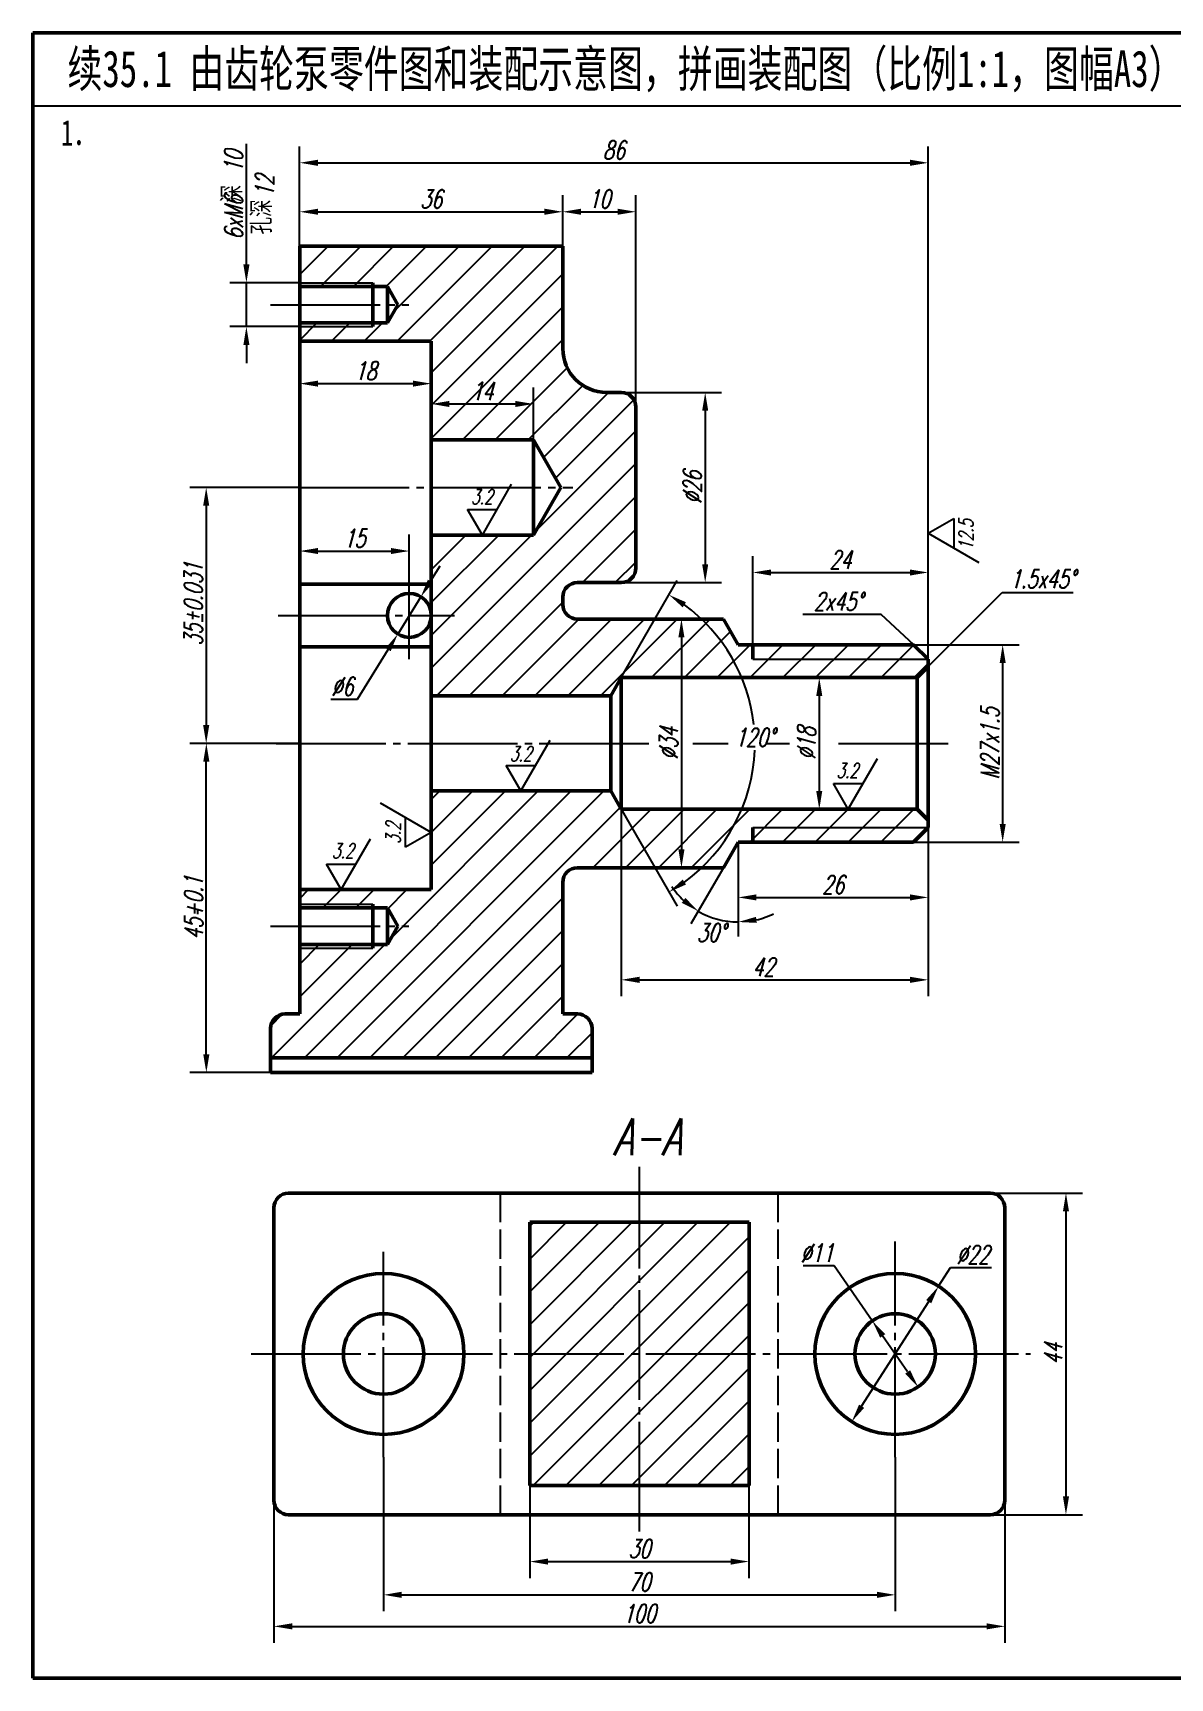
# Model space of a CAD drawing. Header units: millimetres. Extents: x -523 to 2676, y -549 to 1097.
# Drawn here: x 961.2 to 1116.9, y 553.4 to 778.4 of the extents above; entities that cross this region are included whole.
import ezdxf

# ---------------------------------------------------------------- set-up
doc = ezdxf.new("R2010")
doc.units = ezdxf.units.MM
doc.header["$PDMODE"] = 33
doc.header["$PDSIZE"] = 1.5
doc.linetypes.add('myCENTER', pattern=[18, 15, -1, 1, -1])
doc.linetypes.add('myHIDDEN', pattern=[5, 4, -1])
for name, color, linetype, lineweight in [('中心线', 7, 'myCENTER', 25), ('剖面线', 7, 'Continuous', 25), ('尺寸', 7, 'Continuous', 25), ('标题文字', 7, 'Continuous', 25), ('粗实线', 7, 'Continuous', 50), ('细实线', 7, 'Continuous', 25), ('虚线', 7, 'myHIDDEN', 25)]:
    doc.layers.add(name, color=color, linetype=linetype, lineweight=lineweight)
doc.styles.add('字母标注-2.5号', font='txt.shx', dxfattribs={"width": 0.7, "oblique": 15, "height": 2.5})
doc.styles.add('字母标注-3.5号', font='txt.shx', dxfattribs={"width": 0.7, "oblique": 15, "height": 3.5})
doc.styles.add('尺寸文字1-2.5号', font='txt.shx', dxfattribs={"width": 0.7, "oblique": 15, "height": 2.5})
doc.styles.add('标题汉字1-5号', font='SimSun.ttf', dxfattribs={"width": 0.7, "height": 5})
doc.styles.add('标题汉字2-3.5号', font='SimSun.ttf', dxfattribs={"width": 0.7, "height": 3.5})
doc.dimstyles.new('ISO-25', dxfattribs={"dimtxt": 3.5, "dimasz": 2.5, "dimexe": 2.25, "dimexo": 0, "dimgap": 0.5, "dimtad": 1, "dimdsep": 46, "dimtxsty": '尺寸文字1-2.5号', "dimcen": 2.5, "dimadec": 0, "dimazin": 0, "dimtfac": 1, "dimtmove": 0, "dimatfit": 2, "dimfxl": 0, "dimarcsym": 0})
doc.dimstyles.new('偏差本ISO-25', dxfattribs={"dimtxt": 3.5, "dimasz": 2.5, "dimexe": 2.25, "dimexo": 0, "dimgap": 0.5, "dimtad": 1, "dimtxsty": '尺寸文字1-2.5号', "dimcen": 2.5, "dimadec": 0, "dimazin": 0, "dimtol": 1, "dimtm": 1e-09, "dimtfac": 1, "dimtmove": 0, "dimatfit": 3, "dimfxl": 0, "dimarcsym": 0})
doc.dimstyles.new('水平标注25', dxfattribs={"dimtxt": 2.5, "dimasz": 2.5, "dimexe": 2, "dimexo": 0, "dimgap": 0.5, "dimtad": 1, "dimtih": 1, "dimtoh": 1, "dimdec": 0, "dimzin": 0, "dimdsep": 46, "dimtxsty": '尺寸文字1-2.5号', "dimcen": 0, "dimadec": 0, "dimazin": 0, "dimtfac": 1, "dimtdec": 0, "dimtmove": 1, "dimatfit": 2, "dimfxl": 0, "dimtolj": 1, "dimtzin": 0, "dimarcsym": 0})
pattern_1 = [(45, (-145.4068, 563.1036), (-2.245064, 2.245064), [])]

# ---------------------------------------------------------------- blocks, each defined once
blk = doc.blocks.new('*D1')
at = {"layer": 'Defpoints', "color": 0}
for p in [(984.98, 681.25), (994.54, 681.25), (993.75, 636.25)]:
    blk.add_point(p, dxfattribs=at)
at = {"layer": '尺寸', "color": 0, "lineweight": -2}
for p, q in [((994.54, 681.25), (982.73, 681.25)), ((984.98, 638.75), (984.98, 678.75)), ((993.75, 636.25), (982.73, 636.25))]:
    blk.add_line(p, q, dxfattribs=at)
at = {"layer": '尺寸', "color": 0}
for points in [[(984.56, 678.75), (985.4, 678.75), (984.98, 681.25)], [(984.56, 638.75), (985.4, 638.75), (984.98, 636.25)]]:
    blk.add_solid(points, dxfattribs=at)
at = {"layer": '尺寸', "color": 0, "insert": (983.23, 658.75), "char_height": 2.5, "attachment_point": 5, "rotation": 90, "style": '尺寸文字1-2.5号'}
blk.add_mtext('45+0.1', dxfattribs=at)
blk = doc.blocks.new('*D3')
at = {"layer": 'Defpoints', "color": 0}
for p in [(997.75, 736.25), (1015.75, 736.25), (1015.75, 730.46)]:
    blk.add_point(p, dxfattribs=at)
at = {"layer": '尺寸', "color": 0, "lineweight": -2}
for p, q in [((997.75, 736.25), (997.75, 728.21)), ((1015.75, 736.25), (1015.75, 728.21)), ((1000.25, 730.46), (1013.25, 730.46))]:
    blk.add_line(p, q, dxfattribs=at)
at = {"layer": '尺寸', "color": 0}
for points in [[(1000.25, 730.87), (1000.25, 730.04), (997.75, 730.46)], [(1013.25, 730.87), (1013.25, 730.04), (1015.75, 730.46)]]:
    blk.add_solid(points, dxfattribs=at)
at = {"layer": '尺寸', "color": 0, "insert": (1006.75, 732.21), "char_height": 2.5, "attachment_point": 5, "style": '尺寸文字1-2.5号'}
blk.add_mtext('18', dxfattribs=at)
blk = doc.blocks.new('*D4')
at = {"layer": 'Defpoints', "color": 0}
for p in [(1029.75, 727.68), (1015.75, 722.75), (1029.75, 722.75)]:
    blk.add_point(p, dxfattribs=at)
at = {"layer": '尺寸', "color": 0, "lineweight": -2}
for p, q in [((1015.75, 722.75), (1015.75, 729.93)), ((1029.75, 722.75), (1029.75, 729.93)), ((1018.25, 727.68), (1027.25, 727.68))]:
    blk.add_line(p, q, dxfattribs=at)
at = {"layer": '尺寸', "color": 0}
for points in [[(1018.25, 728.09), (1018.25, 727.26), (1015.75, 727.68)], [(1027.25, 728.09), (1027.25, 727.26), (1029.75, 727.68)]]:
    blk.add_solid(points, dxfattribs=at)
at = {"layer": '尺寸', "color": 0, "insert": (1022.75, 729.43), "char_height": 2.5, "attachment_point": 5, "style": '尺寸文字1-2.5号'}
blk.add_mtext('14', dxfattribs=at)
blk = doc.blocks.new('*D5')
at = {"layer": 'Defpoints', "color": 0}
for p in [(1040.75, 729.25), (1040.94, 703.25), (1053.24, 703.25)]:
    blk.add_point(p, dxfattribs=at)
at = {"layer": '尺寸', "color": 0, "lineweight": -2}
for p, q in [((1040.75, 729.25), (1055.49, 729.25)), ((1053.24, 726.75), (1053.24, 705.75)), ((1040.94, 703.25), (1055.49, 703.25))]:
    blk.add_line(p, q, dxfattribs=at)
at = {"layer": '尺寸', "color": 0}
for points in [[(1052.82, 726.75), (1053.65, 726.75), (1053.24, 729.25)], [(1052.82, 705.75), (1053.65, 705.75), (1053.24, 703.25)]]:
    blk.add_solid(points, dxfattribs=at)
at = {"layer": '尺寸', "color": 0, "insert": (1051.49, 716.25), "char_height": 2.5, "attachment_point": 5, "rotation": 90, "style": '尺寸文字1-2.5号'}
blk.add_mtext('%%c26', dxfattribs=at)
blk = doc.blocks.new('*D6')
at = {"layer": 'Defpoints', "color": 0}
for p in [(1012.75, 707.56), (1012.75, 704.94), (997.75, 703.02)]:
    blk.add_point(p, dxfattribs=at)
at = {"layer": '尺寸', "color": 0, "lineweight": -2}
for p, q in [((997.75, 703.02), (997.75, 709.81)), ((1012.75, 704.94), (1012.75, 709.81)), ((1000.25, 707.56), (1010.25, 707.56))]:
    blk.add_line(p, q, dxfattribs=at)
at = {"layer": '尺寸', "color": 0}
for points in [[(1000.25, 707.98), (1000.25, 707.15), (997.75, 707.56)], [(1010.25, 707.98), (1010.25, 707.15), (1012.75, 707.56)]]:
    blk.add_solid(points, dxfattribs=at)
at = {"layer": '尺寸', "color": 0, "insert": (1005.25, 709.31), "char_height": 2.5, "attachment_point": 5, "style": '尺寸文字1-2.5号'}
blk.add_mtext('15', dxfattribs=at)
blk = doc.blocks.new('*D7')
at = {"layer": 'Defpoints', "color": 0}
for p in [(1014.33, 701.3), (1011.17, 696.2)]:
    blk.add_point(p, dxfattribs=at)
at = {"layer": '尺寸', "color": 0, "lineweight": -2}
for p, q in [((1015.65, 703.43), (1016.96, 705.56)), ((1014.33, 701.3), (1011.17, 696.2)), ((1005.66, 687.29), (1009.86, 694.08)), ((1002.01, 687.29), (1005.66, 687.29))]:
    blk.add_line(p, q, dxfattribs=at)
at = {"layer": '尺寸', "color": 0}
for points in [[(1015.29, 703.65), (1016, 703.21), (1014.33, 701.3)], [(1009.51, 694.29), (1010.21, 693.86), (1011.17, 696.2)]]:
    blk.add_solid(points, dxfattribs=at)
at = {"layer": '尺寸', "color": 0, "insert": (1003.59, 689.04), "char_height": 2.5, "attachment_point": 5, "style": '尺寸文字1-2.5号'}
blk.add_mtext('\\A1;∅6', dxfattribs=at)
blk = doc.blocks.new('*D8')
at = {"layer": 'Defpoints', "color": 0}
for p in [(990.46, 744.25), (997.75, 744.25), (997.75, 738.25)]:
    blk.add_point(p, dxfattribs=at)
at = {"layer": '尺寸', "color": 0, "lineweight": -2}
for p, q in [((990.46, 746.75), (990.46, 763.24)), ((997.75, 744.25), (988.21, 744.25)), ((990.46, 738.25), (990.46, 744.25)), ((997.75, 738.25), (988.21, 738.25)), ((990.46, 735.75), (990.46, 733.25))]:
    blk.add_line(p, q, dxfattribs=at)
at = {"layer": '尺寸', "color": 0}
for points in [[(990.05, 746.75), (990.88, 746.75), (990.46, 744.25)], [(990.05, 735.75), (990.88, 735.75), (990.46, 738.25)]]:
    blk.add_solid(points, dxfattribs=at)
at = {"layer": '尺寸', "color": 0, "insert": (988.71, 756.25), "char_height": 2.5, "attachment_point": 5, "rotation": 90, "style": '尺寸文字1-2.5号'}
blk.add_mtext('6xM6  10', dxfattribs=at)
blk = doc.blocks.new('*D9')
at = {"layer": 'Defpoints', "color": 0}
for p in [(1033.75, 753.96), (997.75, 749.25), (1033.75, 749.25)]:
    blk.add_point(p, dxfattribs=at)
at = {"layer": '尺寸', "color": 0, "lineweight": -2}
for p, q in [((997.75, 749.25), (997.75, 756.21)), ((1033.75, 749.25), (1033.75, 756.21)), ((1000.25, 753.96), (1031.25, 753.96))]:
    blk.add_line(p, q, dxfattribs=at)
at = {"layer": '尺寸', "color": 0}
for points in [[(1000.25, 754.38), (1000.25, 753.55), (997.75, 753.96)], [(1031.25, 754.38), (1031.25, 753.55), (1033.75, 753.96)]]:
    blk.add_solid(points, dxfattribs=at)
at = {"layer": '尺寸', "color": 0, "insert": (1015.75, 755.71), "char_height": 2.5, "attachment_point": 5, "style": '尺寸文字1-2.5号'}
blk.add_mtext('36', dxfattribs=at)
blk = doc.blocks.new('*D10')
at = {"layer": 'Defpoints', "color": 0}
for p in [(1043.75, 753.96), (1033.75, 749.88), (1043.75, 727.25)]:
    blk.add_point(p, dxfattribs=at)
at = {"layer": '尺寸', "color": 0, "lineweight": -2}
for p, q in [((1033.75, 749.88), (1033.75, 756.21)), ((1043.75, 727.25), (1043.75, 756.21)), ((1036.25, 753.96), (1041.25, 753.96))]:
    blk.add_line(p, q, dxfattribs=at)
at = {"layer": '尺寸', "color": 0}
for points in [[(1036.25, 754.38), (1036.25, 753.55), (1033.75, 753.96)], [(1041.25, 754.38), (1041.25, 753.55), (1043.75, 753.96)]]:
    blk.add_solid(points, dxfattribs=at)
at = {"layer": '尺寸', "color": 0, "insert": (1038.75, 755.71), "char_height": 2.5, "attachment_point": 5, "style": '尺寸文字1-2.5号'}
blk.add_mtext('10', dxfattribs=at)
blk = doc.blocks.new('*D11')
at = {"layer": 'Defpoints', "color": 0}
for p in [(1083.75, 760.66), (997.75, 749.25), (1083.75, 692.75)]:
    blk.add_point(p, dxfattribs=at)
at = {"layer": '尺寸', "color": 0, "lineweight": -2}
for p, q in [((997.75, 749.25), (997.75, 762.91)), ((1083.75, 692.75), (1083.75, 762.91)), ((1000.25, 760.66), (1081.25, 760.66))]:
    blk.add_line(p, q, dxfattribs=at)
at = {"layer": '尺寸', "color": 0}
for points in [[(1000.25, 761.08), (1000.25, 760.24), (997.75, 760.66)], [(1081.25, 761.08), (1081.25, 760.24), (1083.75, 760.66)]]:
    blk.add_solid(points, dxfattribs=at)
at = {"layer": '尺寸', "color": 0, "insert": (1040.75, 762.41), "char_height": 2.5, "attachment_point": 5, "style": '尺寸文字1-2.5号'}
blk.add_mtext('86', dxfattribs=at)
blk = doc.blocks.new('*D12')
at = {"layer": 'Defpoints', "color": 0}
for p in [(1083.75, 669.75), (1057.75, 667.75), (1083.75, 660.19)]:
    blk.add_point(p, dxfattribs=at)
at = {"layer": '尺寸', "color": 0, "lineweight": -2}
for p, q in [((1083.75, 669.75), (1083.75, 657.94)), ((1057.75, 667.75), (1057.75, 657.94)), ((1060.25, 660.19), (1081.25, 660.19))]:
    blk.add_line(p, q, dxfattribs=at)
at = {"layer": '尺寸', "color": 0}
for points in [[(1060.25, 660.61), (1060.25, 659.77), (1057.75, 660.19)], [(1081.25, 660.61), (1081.25, 659.77), (1083.75, 660.19)]]:
    blk.add_solid(points, dxfattribs=at)
at = {"layer": '尺寸', "color": 0, "insert": (1070.75, 661.94), "char_height": 2.5, "attachment_point": 5, "style": '尺寸文字1-2.5号'}
blk.add_mtext('26', dxfattribs=at)
blk = doc.blocks.new('*D13')
at = {"layer": 'Defpoints', "color": 0}
for p in [(1083.75, 704.63), (1059.75, 694.75), (1083.75, 692.18)]:
    blk.add_point(p, dxfattribs=at)
at = {"layer": '尺寸', "color": 0, "lineweight": -2}
for p, q in [((1059.75, 694.75), (1059.75, 706.88)), ((1083.75, 692.18), (1083.75, 706.88)), ((1062.25, 704.63), (1081.25, 704.63))]:
    blk.add_line(p, q, dxfattribs=at)
at = {"layer": '尺寸', "color": 0}
for points in [[(1062.25, 705.04), (1062.25, 704.21), (1059.75, 704.63)], [(1081.25, 705.04), (1081.25, 704.21), (1083.75, 704.63)]]:
    blk.add_solid(points, dxfattribs=at)
at = {"layer": '尺寸', "color": 0, "insert": (1071.75, 706.38), "char_height": 2.5, "attachment_point": 5, "style": '尺寸文字1-2.5号'}
blk.add_mtext('24', dxfattribs=at)
blk = doc.blocks.new('*D14')
at = {"layer": 'Defpoints', "color": 0}
for p in [(1081.75, 694.75), (1081.75, 667.75), (1093.94, 667.75)]:
    blk.add_point(p, dxfattribs=at)
at = {"layer": '尺寸', "color": 0, "lineweight": -2}
for p, q in [((1081.75, 694.75), (1096.19, 694.75)), ((1093.94, 692.25), (1093.94, 670.25)), ((1081.75, 667.75), (1096.19, 667.75))]:
    blk.add_line(p, q, dxfattribs=at)
at = {"layer": '尺寸', "color": 0}
for points in [[(1093.53, 692.25), (1094.36, 692.25), (1093.94, 694.75)], [(1093.53, 670.25), (1094.36, 670.25), (1093.94, 667.75)]]:
    blk.add_solid(points, dxfattribs=at)
at = {"layer": '尺寸', "color": 0, "insert": (1092.19, 681.25), "char_height": 2.5, "attachment_point": 5, "rotation": 90, "style": '尺寸文字1-2.5号'}
blk.add_mtext('M27x1.5', dxfattribs=at)
blk = doc.blocks.new('*D15')
at = {"layer": 'Defpoints', "color": 0}
for p in [(1049.41, 698.25), (1046.84, 664.25), (1049.99, 664.25)]:
    blk.add_point(p, dxfattribs=at)
at = {"layer": '尺寸', "color": 0, "lineweight": -2}
for p, q in [((1049.41, 698.25), (1052.24, 698.25)), ((1049.99, 695.75), (1049.99, 666.75)), ((1046.84, 664.25), (1052.24, 664.25))]:
    blk.add_line(p, q, dxfattribs=at)
at = {"layer": '尺寸', "color": 0}
for points in [[(1049.57, 695.75), (1050.4, 695.75), (1049.99, 698.25)], [(1049.57, 666.75), (1050.4, 666.75), (1049.99, 664.25)]]:
    blk.add_solid(points, dxfattribs=at)
at = {"layer": '尺寸', "color": 0, "insert": (1048.24, 681.25), "char_height": 2.5, "attachment_point": 5, "rotation": 90, "style": '尺寸文字1-2.5号'}
blk.add_mtext('%%C34', dxfattribs=at)
blk = doc.blocks.new('*D16')
at = {"layer": 'Defpoints', "color": 0}
for p in [(1041.75, 690.25), (1040.31, 687.75), (1040.31, 674.75), (1058.61, 673.23), (1041.75, 672.25)]:
    blk.add_point(p, dxfattribs=at)
at = {"layer": '尺寸', "color": 0, "lineweight": -2}
for p, q in [((1041.75, 690.25), (1049.41, 703.52)), ((1041.75, 672.25), (1049.41, 658.98))]:
    blk.add_line(p, q, dxfattribs=at)
for start, end in [(6.3045, 53.8929), (306.1071, 357.7453)]:
    blk.add_arc((1036.56, 681.25), 23.47, start, end, dxfattribs=at)
at = {"layer": '尺寸', "color": 0}
for points in [[(1050.16, 699.86), (1050.61, 700.56), (1048.29, 701.57)], [(1050.61, 661.95), (1050.16, 662.64), (1048.29, 660.93)]]:
    blk.add_solid(points, dxfattribs=at)
at = {"layer": '尺寸', "color": 0, "insert": (1060.01, 682.08), "char_height": 2.5, "attachment_point": 5, "style": '尺寸文字1-2.5号'}
blk.add_mtext('120°', dxfattribs=at)
blk = doc.blocks.new('*D17')
at = {"layer": 'Defpoints', "color": 0}
for p in [(1068.35, 690.25), (1068.31, 672.25), (1068.85, 672.25)]:
    blk.add_point(p, dxfattribs=at)
at = {"layer": '尺寸', "color": 0, "lineweight": -2}
for p, q in [((1068.35, 690.25), (1071.1, 690.25)), ((1068.85, 687.75), (1068.85, 674.75)), ((1068.31, 672.25), (1071.1, 672.25))]:
    blk.add_line(p, q, dxfattribs=at)
at = {"layer": '尺寸', "color": 0}
for points in [[(1068.43, 687.75), (1069.26, 687.75), (1068.85, 690.25)], [(1068.43, 674.75), (1069.26, 674.75), (1068.85, 672.25)]]:
    blk.add_solid(points, dxfattribs=at)
at = {"layer": '尺寸', "color": 0, "insert": (1067.1, 681.25), "char_height": 2.5, "attachment_point": 5, "rotation": 90, "style": '尺寸文字1-2.5号'}
blk.add_mtext('%%C18', dxfattribs=at)
blk = doc.blocks.new('*D18')
at = {"layer": 'Defpoints', "color": 0}
for p in [(1041.75, 672.25), (1083.75, 669.75), (1083.75, 648.92)]:
    blk.add_point(p, dxfattribs=at)
at = {"layer": '尺寸', "color": 0, "lineweight": -2}
for p, q in [((1041.75, 672.25), (1041.75, 646.67)), ((1083.75, 669.75), (1083.75, 646.67)), ((1044.25, 648.92), (1081.25, 648.92))]:
    blk.add_line(p, q, dxfattribs=at)
at = {"layer": '尺寸', "color": 0}
for points in [[(1044.25, 649.34), (1044.25, 648.5), (1041.75, 648.92)], [(1081.25, 649.34), (1081.25, 648.5), (1083.75, 648.92)]]:
    blk.add_solid(points, dxfattribs=at)
at = {"layer": '尺寸', "color": 0, "insert": (1061.21, 650.67), "char_height": 2.5, "attachment_point": 5, "style": '尺寸文字1-2.5号'}
blk.add_mtext('42', dxfattribs=at)
blk = doc.blocks.new('*D19')
at = {"layer": 'Defpoints', "color": 0}
for p in [(1057.75, 667.75), (1057.75, 667.75), (1055.73, 664.25), (1055.86, 657), (1057.75, 657.94)]:
    blk.add_point(p, dxfattribs=at)
at = {"layer": '尺寸', "color": 0, "lineweight": -2}
for p, q in [((1055.73, 664.25), (1051.29, 656.57)), ((1057.75, 657.94), (1057.75, 654.83))]:
    blk.add_line(p, q, dxfattribs=at)
for start, end in [(213.7037, 226.8518), (240, 270), (283.1482, 296.2963)]:
    blk.add_arc((1057.75, 667.75), 10.92, start, end, dxfattribs=at)
at = {"layer": '尺寸', "color": 0}
for points in [[(1050.53, 660.12), (1050.04, 659.45), (1052.29, 658.3)], [(1060.28, 656.71), (1060.19, 657.53), (1057.75, 656.83)]]:
    blk.add_solid(points, dxfattribs=at)
at = {"layer": '尺寸', "color": 0, "insert": (1054.06, 655.37), "char_height": 2.5, "attachment_point": 5, "style": '尺寸文字1-2.5号'}
blk.add_mtext('\\A1;30°', dxfattribs=at)
blk = doc.blocks.new('*D34')
at = {"layer": 'Defpoints', "color": 0}
for p in [(1029.23, 579.76), (1059.23, 579.76), (1059.23, 569.36)]:
    blk.add_point(p, dxfattribs=at)
at = {"layer": '尺寸', "color": 0, "lineweight": -2}
for p, q in [((1029.23, 579.76), (1029.23, 567.11)), ((1059.23, 579.76), (1059.23, 567.11)), ((1031.73, 569.36), (1056.73, 569.36))]:
    blk.add_line(p, q, dxfattribs=at)
at = {"layer": '尺寸', "color": 0}
for points in [[(1031.73, 569.77), (1031.73, 568.94), (1029.23, 569.36)], [(1056.73, 569.77), (1056.73, 568.94), (1059.23, 569.36)]]:
    blk.add_solid(points, dxfattribs=at)
at = {"layer": '尺寸', "color": 0, "insert": (1044.23, 571.11), "char_height": 2.5, "attachment_point": 5, "style": '尺寸文字1-2.5号'}
blk.add_mtext('30', dxfattribs=at)
blk = doc.blocks.new('*D35')
at = {"layer": 'Defpoints', "color": 0}
for p in [(1009.23, 583.66), (1079.23, 583.66), (1079.23, 564.81)]:
    blk.add_point(p, dxfattribs=at)
at = {"layer": '尺寸', "color": 0, "lineweight": -2}
for p, q in [((1009.23, 583.66), (1009.23, 562.56)), ((1079.23, 583.66), (1079.23, 562.56)), ((1011.73, 564.81), (1076.73, 564.81))]:
    blk.add_line(p, q, dxfattribs=at)
at = {"layer": '尺寸', "color": 0}
for points in [[(1011.73, 565.23), (1011.73, 564.39), (1009.23, 564.81)], [(1076.73, 565.23), (1076.73, 564.39), (1079.23, 564.81)]]:
    blk.add_solid(points, dxfattribs=at)
at = {"layer": '尺寸', "color": 0, "insert": (1044.23, 566.56), "char_height": 2.5, "attachment_point": 5, "style": '尺寸文字1-2.5号'}
blk.add_mtext('70', dxfattribs=at)
blk = doc.blocks.new('*D36')
at = {"layer": 'Defpoints', "color": 0}
for p in [(994.23, 577.76), (1094.23, 577.76), (1094.23, 560.5)]:
    blk.add_point(p, dxfattribs=at)
at = {"layer": '尺寸', "color": 0, "lineweight": -2}
for p, q in [((994.23, 577.76), (994.23, 558.25)), ((1094.23, 577.76), (1094.23, 558.25)), ((996.73, 560.5), (1091.73, 560.5))]:
    blk.add_line(p, q, dxfattribs=at)
at = {"layer": '尺寸', "color": 0}
for points in [[(996.73, 560.92), (996.73, 560.08), (994.23, 560.5)], [(1091.73, 560.92), (1091.73, 560.08), (1094.23, 560.5)]]:
    blk.add_solid(points, dxfattribs=at)
at = {"layer": '尺寸', "color": 0, "insert": (1044.23, 562.25), "char_height": 2.5, "attachment_point": 5, "style": '尺寸文字1-2.5号'}
blk.add_mtext('100', dxfattribs=at)
blk = doc.blocks.new('*D37')
at = {"layer": 'Defpoints', "color": 0}
for p in [(1092.23, 619.76), (1092.23, 575.76), (1102.6, 575.76)]:
    blk.add_point(p, dxfattribs=at)
at = {"layer": '尺寸', "color": 0, "lineweight": -2}
for p, q in [((1092.23, 619.76), (1104.85, 619.76)), ((1102.6, 617.26), (1102.6, 578.26)), ((1092.23, 575.76), (1104.85, 575.76))]:
    blk.add_line(p, q, dxfattribs=at)
at = {"layer": '尺寸', "color": 0}
for points in [[(1102.19, 617.26), (1103.02, 617.26), (1102.6, 619.76)], [(1102.19, 578.26), (1103.02, 578.26), (1102.6, 575.76)]]:
    blk.add_solid(points, dxfattribs=at)
at = {"layer": '尺寸', "color": 0, "insert": (1100.85, 597.76), "char_height": 2.5, "attachment_point": 5, "rotation": 90, "style": '尺寸文字1-2.5号'}
blk.add_mtext('44', dxfattribs=at)
blk = doc.blocks.new('*D38')
at = {"layer": 'Defpoints', "color": 0}
for p in [(1076.1, 602.28), (1082.37, 593.24)]:
    blk.add_point(p, dxfattribs=at)
at = {"layer": '尺寸', "color": 0, "lineweight": -2}
for p, q in [((1070.88, 609.8), (1066.65, 609.8)), ((1076.1, 602.28), (1070.88, 609.8)), ((1080.94, 595.29), (1077.52, 600.22))]:
    blk.add_line(p, q, dxfattribs=at)
at = {"layer": '尺寸', "color": 0}
for points in [[(1077.87, 600.46), (1077.18, 599.98), (1076.1, 602.28)], [(1081.28, 595.53), (1080.6, 595.05), (1082.37, 593.24)]]:
    blk.add_solid(points, dxfattribs=at)
at = {"layer": '尺寸', "color": 0, "insert": (1068.52, 611.55), "char_height": 2.5, "attachment_point": 5, "style": '尺寸文字1-2.5号'}
blk.add_mtext('∅11', dxfattribs=at)
blk = doc.blocks.new('*D39')
at = {"layer": 'Defpoints', "color": 0}
for p in [(1085.17, 607.01), (1073.29, 588.5)]:
    blk.add_point(p, dxfattribs=at)
at = {"layer": '尺寸', "color": 0, "lineweight": -2}
for p, q in [((1085.17, 607.01), (1086.82, 609.58)), ((1086.82, 609.58), (1092.4, 609.58)), ((1074.64, 590.6), (1083.82, 604.91))]:
    blk.add_line(p, q, dxfattribs=at)
at = {"layer": '尺寸', "color": 0}
for points in [[(1083.47, 605.13), (1084.17, 604.68), (1085.17, 607.01)], [(1074.29, 590.83), (1074.99, 590.38), (1073.29, 588.5)]]:
    blk.add_solid(points, dxfattribs=at)
at = {"layer": '尺寸', "color": 0, "insert": (1089.86, 611.33), "char_height": 2.5, "attachment_point": 5, "style": '尺寸文字1-2.5号'}
blk.add_mtext('∅22', dxfattribs=at)
blk = doc.blocks.new('*D359')
at = {"layer": 'Defpoints', "color": 0}
for p in [(997.75, 716.25), (984.96, 681.25), (997.75, 681.25)]:
    blk.add_point(p, dxfattribs=at)
at = {"layer": '尺寸', "color": 0, "lineweight": -2}
for p, q in [((997.75, 716.25), (982.71, 716.25)), ((984.96, 713.75), (984.96, 683.75)), ((997.75, 681.25), (982.71, 681.25))]:
    blk.add_line(p, q, dxfattribs=at)
at = {"layer": '尺寸', "color": 0}
for points in [[(984.54, 713.75), (985.38, 713.75), (984.96, 716.25)], [(984.54, 683.75), (985.38, 683.75), (984.96, 681.25)]]:
    blk.add_solid(points, dxfattribs=at)
at = {"layer": '尺寸', "color": 0, "insert": (983.21, 700.29), "char_height": 2.5, "attachment_point": 5, "rotation": 90, "style": '尺寸文字1-2.5号'}
blk.add_mtext('\\A1;35±0.031', dxfattribs=at)

msp = doc.modelspace()

# ---------------------------------------------------------------- hatches: boundary and pattern name
at = {"layer": '剖面线'}
h = msp.add_hatch(dxfattribs=at)
h.set_pattern_fill('ANSI31', color=256, style=0)
h.set_pattern_definition(pattern_1)
h.paths.add_polyline_path([(1033.752, 662.253, -0.4142136), (1035.752, 664.253), (1055.732, 664.253), (1057.752, 667.753), (1059.752, 667.753), (1059.752, 669.753), (1083.752, 669.753), (1083.752, 670.753), (1082.252, 672.253), (1041.752, 672.253), (1040.309, 674.753), (1015.752, 674.753), (1015.752, 661.253), (997.752, 661.253), (997.752, 659.253), (1007.752, 659.253), (1007.752, 658.753), (1009.752, 658.753), (1011.196, 656.253), (1009.752, 653.753), (1007.752, 653.753), (1007.752, 653.253), (997.752, 653.253), (997.752, 644.253), (995.752, 644.253, 0.4142136), (993.752, 642.253), (993.752, 638.253), (1037.752, 638.253), (1037.752, 642.253, 0.4142136), (1035.752, 644.253), (1033.752, 644.253)])
h.paths.add_polyline_path([(1083.752, 669.753), (1059.752, 669.753), (1059.752, 667.753), (1081.752, 667.753)])
h.paths.add_polyline_path([(1081.752, 694.753), (1059.752, 694.753), (1059.752, 692.753), (1083.752, 692.753)], flags=17)
h.paths.add_polyline_path([(1059.752, 694.753), (1057.752, 694.753), (1055.732, 698.253), (1035.752, 698.253, -0.4142136), (1033.752, 700.253), (1033.752, 701.253, -0.4142136), (1035.752, 703.253), (1041.752, 703.253, 0.4142136), (1043.752, 705.253), (1043.752, 716.253), (1033.505, 716.253), (1029.752, 709.753), (1015.752, 709.753), (1015.752, 687.753), (1040.309, 687.753), (1041.752, 690.253), (1082.252, 690.253), (1083.752, 691.753), (1083.752, 692.753), (1059.752, 692.753)])
h.paths.add_polyline_path([(1043.752, 727.253, 0.4142136), (1041.752, 729.253), (1039.752, 729.253, -0.4142136), (1033.752, 735.253), (1033.752, 749.253), (997.752, 749.253), (997.752, 744.253), (1007.752, 744.253), (1007.752, 743.753), (1009.752, 743.753), (1011.196, 741.253), (1009.752, 738.753), (1007.752, 738.753), (1007.752, 738.253), (997.752, 738.253), (997.752, 736.253), (1015.752, 736.253), (1015.752, 722.753), (1029.752, 722.753), (1033.505, 716.253), (1043.752, 716.253)])
h.paths.add_polyline_path([(1007.752, 744.253), (997.752, 744.253), (997.752, 743.753), (1007.752, 743.753)], flags=17)
h.paths.add_polyline_path([(1007.752, 738.753), (997.752, 738.753), (997.752, 738.253), (1007.752, 738.253)])
h.paths.add_polyline_path([(1007.752, 653.753), (997.752, 653.753), (997.752, 653.253), (1007.752, 653.253)], flags=17)
h.paths.add_polyline_path([(1007.752, 659.253), (997.752, 659.253), (997.752, 658.753), (1007.752, 658.753)], flags=17)
h = msp.add_hatch(dxfattribs=at)
h.set_pattern_fill('ANSI31', color=256, style=0)
h.set_pattern_definition(pattern_1)
h.paths.add_polyline_path([(1044.233, 597.755), (1044.233, 615.755), (1029.233, 615.755), (1029.233, 597.755)])
h.paths.add_polyline_path([(1044.233, 597.755), (1059.233, 597.755), (1059.233, 615.755), (1044.233, 615.755)])
h.paths.add_polyline_path([(1044.233, 579.755), (1059.233, 579.755), (1059.233, 597.755), (1044.233, 597.755)])
h.paths.add_polyline_path([(1029.233, 579.755), (1044.233, 579.755), (1044.233, 597.755), (1029.233, 597.755)])

# ---------------------------------------------------------------- linework, layer by layer
at = {"layer": '中心线'}
for p, q in [((993.752, 741.253), (1012.698, 741.253)), ((997.752, 716.253), (1035.128, 716.253)), ((1012.752, 692.759), (1012.752, 704.941)), ((994.826, 698.753), (1018.927, 698.753)), ((994.542, 681.253), (1046.244, 681.253)), ((1051.544, 681.253), (1056.377, 681.253)), ((1061.677, 681.253), (1064.794, 681.253)), ((1071.497, 681.253), (1087.459, 681.253)), ((993.752, 656.253), (1012.698, 656.253)), ((1044.233, 573.461), (1044.233, 623.322)), ((1079.233, 583.66), (1079.233, 613.123)), ((1009.233, 583.66), (1009.233, 611.707)), ((991.12, 597.755), (1097.732, 597.755))]:
    msp.add_line(p, q, dxfattribs=at)
at = {"layer": '尺寸'}
for p, q in [((1022.752, 709.753), (1026.756, 716.687)), ((1020.732, 713.253), (1024.773, 713.253)), ((1022.752, 709.753), (1020.732, 713.253)), ((1083.752, 709.997), (1087.252, 712.017)), ((1087.252, 712.017), (1087.252, 707.976)), ((1083.752, 709.997), (1090.686, 705.993)), ((1083.752, 691.753), (1093.885, 701.886)), ((1093.885, 701.886), (1103.609, 701.886)), ((1077.316, 698.886), (1066.582, 698.886)), ((1081.793, 694.712), (1077.316, 698.886)), ((1028.031, 674.753), (1032.034, 681.687)), ((1026.01, 678.253), (1030.051, 678.253)), ((1028.031, 674.753), (1026.01, 678.253)), ((1072.804, 672.253), (1076.808, 679.187)), ((1070.783, 675.753), (1074.825, 675.753)), ((1072.804, 672.253), (1070.783, 675.753)), ((1015.752, 669.083), (1008.818, 673.086)), ((1012.252, 667.062), (1012.252, 671.103)), ((1015.752, 669.083), (1012.252, 667.062)), ((1003.433, 661.253), (1007.436, 668.187)), ((1057.752, 667.753), (1057.752, 657.94)), ((1001.412, 664.753), (1005.453, 664.753)), ((1003.433, 661.253), (1001.412, 664.753)), ((983.838, 657.899), (983.838, 658.56))]:
    msp.add_line(p, q, dxfattribs=at)
at = {"layer": '粗实线'}
for p, q in [((961.248, 778.423), (961.248, 768.423)), ((1271.248, 778.423), (961.248, 778.423)), ((961.248, 768.423), (961.248, 553.423)), ((997.752, 644.253), (997.752, 749.253)), ((997.752, 749.253), (1033.752, 749.253)), ((1033.752, 735.253), (1033.752, 749.253)), ((997.752, 743.753), (1009.752, 743.753)), ((1007.752, 738.253), (1007.752, 744.253)), ((1009.752, 738.753), (1009.752, 743.753)), ((1009.752, 743.753), (1011.196, 741.253)), ((1011.196, 741.253), (1009.752, 738.753)), ((997.752, 738.753), (1009.752, 738.753)), ((997.752, 736.253), (1015.752, 736.253)), ((1015.752, 661.253), (1015.752, 736.253)), ((1039.752, 729.253), (1041.752, 729.253)), ((1043.752, 705.253), (1043.752, 727.253)), ((1015.752, 722.753), (1029.752, 722.753)), ((1029.752, 709.753), (1029.752, 722.753)), ((1029.752, 722.753), (1033.505, 716.253)), ((1033.505, 716.253), (1029.752, 709.753)), ((1015.752, 709.753), (1029.752, 709.753)), ((1015.752, 703.024), (997.752, 703.024)), ((1035.752, 703.253), (1041.752, 703.253)), ((1033.752, 700.253), (1033.752, 701.253)), ((1035.752, 698.253), (1055.732, 698.253)), ((1057.752, 694.753), (1055.732, 698.253)), ((1015.752, 694.482), (997.752, 694.482)), ((1057.752, 694.753), (1081.752, 694.753)), ((1059.752, 692.753), (1059.752, 694.753)), ((1083.752, 692.753), (1081.752, 694.753)), ((1082.252, 690.253), (1083.752, 691.753)), ((1083.752, 669.753), (1083.752, 692.753)), ((1041.752, 690.253), (1040.309, 687.753)), ((1041.752, 690.253), (1082.252, 690.253)), ((1041.752, 672.253), (1041.752, 690.253)), ((1082.252, 672.253), (1082.252, 690.253)), ((1015.752, 687.753), (1040.309, 687.753)), ((1040.309, 674.753), (1040.309, 687.753)), ((1015.752, 674.753), (1040.309, 674.753)), ((1041.752, 672.253), (1040.309, 674.753)), ((1041.752, 672.253), (1082.252, 672.253)), ((1082.252, 672.253), (1083.752, 670.753)), ((1059.752, 667.753), (1059.752, 669.753)), ((1083.752, 669.753), (1081.752, 667.753)), ((1057.752, 667.753), (1055.732, 664.253)), ((1057.752, 667.753), (1081.752, 667.753)), ((1035.752, 664.253), (1055.732, 664.253)), ((1033.752, 644.253), (1033.752, 662.253)), ((997.752, 661.253), (1015.752, 661.253)), ((1007.752, 659.253), (1007.752, 653.253)), ((997.752, 658.753), (1009.752, 658.753)), ((1011.196, 656.253), (1009.752, 658.753)), ((1009.752, 658.753), (1009.752, 653.753)), ((1009.752, 653.753), (1011.196, 656.253)), ((997.752, 653.753), (1009.752, 653.753)), ((995.752, 644.253), (997.752, 644.253)), ((1033.752, 644.253), (1035.752, 644.253)), ((993.752, 636.253), (993.752, 642.253)), ((1037.752, 636.253), (1037.752, 642.253)), ((993.752, 638.253), (1037.752, 638.253)), ((993.752, 636.253), (1037.752, 636.253)), ((996.233, 619.755), (1092.233, 619.755)), ((994.233, 617.755), (994.233, 577.755)), ((1094.233, 617.755), (1094.233, 577.755)), ((1029.233, 615.755), (1029.233, 579.755)), ((1029.233, 615.755), (1059.233, 615.755)), ((1059.233, 615.755), (1059.233, 579.755)), ((1029.233, 579.755), (1059.233, 579.755)), ((996.233, 575.755), (1092.233, 575.755)), ((961.248, 553.423), (1271.248, 553.423))]:
    msp.add_line(p, q, dxfattribs=at)
for centre, radius in [((1012.752, 698.753), 3), ((1009.233, 597.755), 11), ((1079.233, 597.755), 11), ((1009.233, 597.755), 5.5), ((1079.233, 597.755), 5.5)]:
    msp.add_circle(centre, radius, dxfattribs=at)
for centre, radius, start, end in [((1039.752, 735.253), 6, 180, 270), ((1041.752, 727.253), 2, 360, 90), ((1041.752, 705.253), 2, 270, 360), ((1031.752, 701.253), 2, 0, 0), ((1035.752, 701.253), 2, 90, 180), ((1035.752, 700.253), 2, 180, 270), ((1035.752, 662.253), 2, 90, 180), ((995.752, 642.253), 2, 90, 180), ((1035.752, 642.253), 2, 360, 90), ((996.233, 617.755), 2, 90, 180), ((1092.233, 617.755), 2, 0, 90), ((996.233, 577.755), 2, 180, 270), ((1092.233, 577.755), 2, 270, 360)]:
    msp.add_arc(centre, radius, start, end, dxfattribs=at)
at = {"layer": '细实线'}
for p, q in [((1271.248, 768.423), (961.248, 768.423)), ((997.752, 744.253), (1007.752, 744.253)), ((997.752, 738.253), (1007.752, 738.253)), ((1059.752, 692.753), (1083.752, 692.753)), ((1059.752, 669.753), (1083.752, 669.753)), ((997.752, 659.253), (1007.752, 659.253)), ((997.752, 653.253), (1007.752, 653.253))]:
    msp.add_line(p, q, dxfattribs=at)
at = {"layer": '虚线'}
for p, q in [((1025.233, 575.755), (1025.233, 619.755)), ((1063.233, 575.755), (1063.233, 619.755))]:
    msp.add_line(p, q, dxfattribs=at)

# ---------------------------------------------------------------- texts
at = {"layer": '尺寸', "char_height": 2.5, "attachment_point": 1, "rotation": 90}
for s, insert, width, style in [('12', (991.704, 756.018), 11.79914, '字母标注-3.5号'), ('深', (987.131, 755.246), 4.93115, '标题汉字2-3.5号'), ('孔深', (991.195, 750.861), 13.9702, '标题汉字2-3.5号'), ('{\\H0.8x;12.5}', (1087.925, 707.681), 7.44072, '尺寸文字1-2.5号'), ('{\\H0.8x;3.2}', (1009.544, 667.491), 7.44072, '尺寸文字1-2.5号')]:
    msp.add_mtext(s, dxfattribs=dict(at, insert=insert, width=width, style=style))
at = {"layer": '尺寸', "attachment_point": 1}
for s, insert, char_height, width, style in [('3.2', (1021.179, 715.977), 2, 7.44072, '尺寸文字1-2.5号'), ('1.5x45%%d', (1094.938, 705.002), 2.5, 11.64165, '尺寸文字1-2.5号'), ('2x45%%d', (1068.096, 701.909), 2.5, 11.64165, '尺寸文字1-2.5号'), ('3.2', (1026.495, 680.824), 2, 7.44072, '尺寸文字1-2.5号'), ('3.2', (1071.174, 678.541), 2, 7.44072, '尺寸文字1-2.5号'), ('3.2', (1002.151, 667.565), 2, 7.44072, '尺寸文字1-2.5号'), ('A-A', (1040.65, 629.959), 5, 11.45431, '字母标注-2.5号')]:
    msp.add_mtext(s, dxfattribs=dict(at, insert=insert, char_height=char_height, width=width, style=style))
at = {"layer": '标题文字', "width": 0.7}
for s, height, style, p in [('续35.1 由齿轮泵零件图和装配示意图，拼画装配图（比例1:1，图幅A3）', 5, '标题汉字1-5号', (965.981, 771.022)), ('1．', 3.5, '标题汉字2-3.5号', (965.085, 763.017))]:
    msp.add_text(s, height=height, dxfattribs=dict(at, style=style)).set_placement(p)

# ---------------------------------------------------------------- dimensions: what is measured, and where the dimension line sits
at = {"layer": '尺寸'}
for base, p1, p2, text, dimstyle, picture, middle in [((990.465, 744.253), (997.752, 738.253), (997.752, 744.253), '6xM6  10', 'ISO-25', '*D8', (988.715, 756.247)), ((1053.236, 703.253), (1040.752, 729.253), (1040.942, 703.253), '%%c26', 'ISO-25', '*D5', (1051.486, 716.253)), ((1049.985, 664.253), (1049.413, 698.253), (1046.844, 664.253), '%%C34', 'ISO-25', '*D15', (1048.235, 681.253)), ((1093.944, 667.753), (1081.749, 694.753), (1081.752, 667.753), 'M27x1.5', 'ISO-25', '*D14', (1092.194, 681.253)), ((1068.847, 672.253), (1068.354, 690.253), (1068.314, 672.253), '%%C18', 'ISO-25', '*D17', (1067.097, 681.253)), ((984.98, 681.253), (993.752, 636.253), (994.542, 681.253), '45+0.1', '偏差本ISO-25', '*D1', (983.23, 658.753))]:
    dim = msp.add_linear_dim(base=base, p1=p1, p2=p2, angle=90, text=text, dimstyle=dimstyle, dxfattribs=at)
    dim.commit()
    dim.dimension.update_dxf_attribs({"geometry": picture, "text_midpoint": middle})
for base, p1, p2, picture, middle in [((1083.752, 760.66), (997.752, 749.253), (1083.752, 692.753), '*D11', (1040.752, 762.41)), ((1033.752, 753.962), (997.752, 749.253), (1033.752, 749.253), '*D9', (1015.752, 755.712)), ((1043.752, 753.962), (1033.752, 749.878), (1043.752, 727.253), '*D10', (1038.752, 755.712)), ((1015.752, 730.458), (997.752, 736.253), (1015.752, 736.253), '*D3', (1006.752, 732.208)), ((1029.752, 727.677), (1015.752, 722.753), (1029.752, 722.753), '*D4', (1022.752, 729.427)), ((1012.752, 707.565), (997.752, 703.024), (1012.752, 704.941), '*D6', (1005.252, 709.315)), ((1083.752, 704.626), (1059.752, 694.753), (1083.752, 692.181), '*D13', (1071.752, 706.376)), ((1083.752, 660.19), (1057.752, 667.753), (1083.752, 669.753), '*D12', (1070.752, 661.94)), ((1079.233, 564.811), (1009.233, 583.66), (1079.233, 583.66), '*D35', (1044.233, 566.561)), ((1059.233, 569.355), (1029.233, 579.755), (1059.233, 579.755), '*D34', (1044.233, 571.105)), ((1094.233, 560.501), (994.233, 577.755), (1094.233, 577.755), '*D36', (1044.233, 562.251))]:
    dim = msp.add_linear_dim(base=base, p1=p1, p2=p2, dimstyle='ISO-25', dxfattribs=at)
    dim.commit()
    dim.dimension.update_dxf_attribs({"geometry": picture, "text_midpoint": middle})
dim = msp.add_linear_dim(base=(984.962, 681.253), p1=(997.752, 716.253), p2=(997.752, 681.253), angle=90, dimstyle='ISO-25', override={"dimtol": 1, "dimtp": 0.031, "dimtm": 0.031, "dimtdec": 3, "dimtolj": 1}, dxfattribs=at)
dim.commit()
dim.dimension.update_dxf_attribs({"geometry": '*D359', "text_midpoint": (984.962, 700.295), "dimtype": 160})
dim = msp.add_diameter_dim_2p(p1=(1014.33, 701.305), p2=(1011.174, 696.202), dimstyle='水平标注25', dxfattribs=at)
dim.commit()
dim.dimension.update_dxf_attribs({"geometry": '*D7', "text_midpoint": (1005.663, 687.29), "dimtype": 163})
dim = msp.add_angular_dim_2l(base=(1058.607, 673.227), line1=((1041.752, 672.253), (1040.309, 674.753)), line2=((1041.752, 690.253), (1040.309, 687.753)), dimstyle='ISO-25', override={"dimtih": 1, "dimtoh": 1, "dimatfit": 2}, dxfattribs=at)
dim.commit()
dim.dimension.update_dxf_attribs({"geometry": '*D16', "text_midpoint": (1060.007, 682.08), "dimtype": 162})
dim = msp.add_linear_dim(base=(1083.752, 648.919), p1=(1041.752, 672.253), p2=(1083.752, 669.753), dimstyle='ISO-25', dxfattribs=at)
dim.commit()
dim.dimension.update_dxf_attribs({"geometry": '*D18', "text_midpoint": (1061.215, 648.919), "dimtype": 160})
dim = msp.add_angular_dim_2l(base=(1055.856, 657.001), line1=((1057.752, 667.753), (1057.752, 657.94)), line2=((1057.752, 667.753), (1055.732, 664.253)), dimstyle='水平标注25', dxfattribs=at)
dim.commit()
dim.dimension.update_dxf_attribs({"geometry": '*D19', "text_midpoint": (1054.057, 655.374), "dimtype": 162})
dim = msp.add_linear_dim(base=(1102.603, 575.755), p1=(1092.233, 619.755), p2=(1092.233, 575.755), angle=90, dimstyle='ISO-25', dxfattribs=at)
dim.commit()
dim.dimension.update_dxf_attribs({"geometry": '*D37', "text_midpoint": (1100.853, 597.755)})
for p1, p2, picture, middle in [((1082.366, 593.235), (1076.1, 602.276), '*D38', (1068.515, 609.805)), ((1073.292, 588.497), (1085.173, 607.014), '*D39', (1089.859, 609.578))]:
    dim = msp.add_diameter_dim_2p(p1=p1, p2=p2, dimstyle='ISO-25', override={"dimtih": 1, "dimtoh": 1, "dimatfit": 2}, dxfattribs=at)
    dim.commit()
    dim.dimension.update_dxf_attribs({"geometry": picture, "text_midpoint": middle, "dimtype": 163})

doc.saveas('drawing.dxf')
